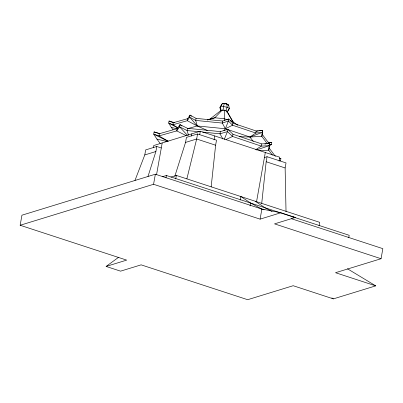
<?xml version="1.0" encoding="UTF-8"?>
<svg xmlns="http://www.w3.org/2000/svg" width="403" height="403" viewBox="0 0 403 403"><rect width="100%" height="100%" fill="white"/><g stroke="black" fill="none" stroke-linecap="round" stroke-linejoin="round"><path stroke-width="0.6" d="M224.627 109.979L224.219 118.709L224.647 120.447M227.408 111.651L225.811 110.8L223.186 110.271L223.418 106.493L224.37 103.606L225.494 103.299L228.597 104.987L229.393 108.447L227.045 112.316L229.393 108.447L227.131 107.248L223.418 106.493L220.426 106.629L219.912 107.571L220.708 111.032L221.071 110.362L220.426 106.629L222.26 103.702L225.494 103.299L228.597 104.987L228.234 105.657M211.152 186.937L215.615 145.211L216.512 140.173L197.556 133.972L186.438 137.388L185.541 142.42L174.781 176.393M261.708 203.48L266.171 161.749L267.068 156.717L286.024 162.918L285.128 167.955L286.029 211.721M272.408 155.155L268.725 150.213L269.647 143.453L261.668 143.906L232.959 134.249L227.841 129.398L220.36 131.605L187.496 128.325L179.98 124.623L177.134 128.683L176.741 130.899L158.968 135.917L153.704 134.144L154.097 131.927L160.011 133.645M267.34 143.765L261.814 136.35L262.65 130.365L256.137 130.99L232.884 123.172L228.788 118.976L222.683 121.031L196.06 118.376L190.02 115.112L187.667 118.663L187.304 120.704L172.907 124.764L168.691 123.066L169.053 121.031L174.831 122.769M347.457 268.771L375.737 285.863L333.382 298.875L293.172 285.717L247.644 299.701L141.121 264.847L120.568 271.159L106.125 266.433L126.673 260.121L20.15 225.267L21.943 215.197L155.357 174.217L264.192 209.832M134.945 180.519L144.773 154.943L145.669 149.906L156.787 146.491L161.301 147.972M153.331 147.775L153.729 145.538L200.316 131.227L279.758 157.22L279.062 161.135M147.966 176.559L155.89 151.528L156.787 146.491M177.134 128.683L159.361 133.7L158.968 135.917L168.122 141.146M20.15 225.267L153.563 184.287L155.357 174.217M156.591 174.428L162.197 142.934M187.667 118.663L173.27 122.729L172.907 124.764L178.272 127.988M165.971 177.859L166.394 175.486L349.189 235.302L348.766 237.669M175.713 178.982L176.343 175.431L319.68 222.33L319.05 225.881M187.496 128.325L187.098 130.542L188.523 135.292M191.45 136.068L191.848 133.831M196.06 118.376L195.697 120.416L197.238 125.953L207.328 130.486M197.556 133.972L196.659 139.005L186.856 178.892M199.722 134.582L200.316 131.227M214.064 139.871L214.764 135.952M220.36 131.605L219.967 133.821L222.909 138.99M222.683 121.031L222.32 123.071L225.373 128.758L249.951 137.02L261.814 136.35L262.65 130.365L259.542 130.789M228.788 118.976L228.42 121.016L225.373 128.758L223.851 130.698M227.841 129.398L227.448 131.61L224.249 139.423M232.884 123.172L232.521 125.212L225.373 128.758L197.238 125.953L187.874 128.592M232.959 134.249L232.561 136.466L225.987 139.524M240.158 200.069L240.793 196.518L250.57 203.031L261.879 209.071L280.906 212.749L295.349 217.474L274.534 223.867L381.057 258.721L382.85 248.656L291.288 218.693M256.137 130.99L255.774 133.03L249.951 137.02L239.442 136.677M250.041 205.993L250.57 203.031M261.668 143.906L261.27 146.118L255.663 149.75M256.53 201.827L265.315 152.495M268.257 143.73L268.438 142.712L262.177 134.31M268.04 142.148L271.768 142.602L271.405 144.637L269.189 145.821M153.563 184.287L260.086 219.141L261.879 209.071M279.692 158.399L280.906 158.56L280.513 160.772L279.355 160.721M225.811 110.8L227.131 107.248L226.995 104.14L224.37 103.606L222.26 103.702L219.912 107.571M222.592 109.722L214.839 117.777L207.454 119.968M207.404 119.898L209.767 119.207L221.363 110.13M106.125 266.433L118.537 257.331M256.459 149.961L269.254 145.669L269.647 143.453L267.829 143.68M144.773 154.943L155.89 151.528M185.541 142.42L196.659 139.005L215.615 145.211M162.197 176.776L166.394 175.486M170.943 177.088L176.343 175.431M264.418 157.528L267.068 156.717M260.086 219.141L280.906 212.749M381.057 258.721L335.528 272.71L375.737 285.863M223.695 103.833L225.494 103.299M209.767 119.207L214.839 117.777L224.219 118.709L227.73 119.893M256.439 131.217L258.303 130.96M264.801 144.057L266.01 143.906M269.552 144.798L271.405 144.637L269.184 144.712M221.071 110.362L223.186 110.271M258.998 150.566L268.725 150.213L269.254 145.669L261.27 146.118L232.561 136.466L227.448 131.61L219.967 133.821L202.603 132.088M268.438 142.712L271.768 142.602M279.747 158.505L280.906 158.56M199.505 131.781L187.098 130.542L179.587 126.839L179.98 124.623L181.99 126.018M292.281 216.879L295.349 217.474M168.066 141.282L153.704 134.144L156.913 139.065L167.24 141.624M177.758 127.947L168.691 123.066L171.245 127.318L177.234 128.945M266.171 161.749L285.128 167.955M230.068 120.678L232.41 121.464L237.941 125.268M154.097 131.927L159.361 133.7M169.053 121.031L173.27 122.729M186.262 135.67L176.741 130.899L179.587 126.839L187.41 135.297M272.015 211.499L265.013 207.757L255.235 201.243M331.78 297.908L333.382 298.875M191.541 116.2L190.02 115.112L189.657 117.152L187.304 120.704L197.238 125.953L189.657 117.152L195.697 120.416L222.32 123.071L228.42 121.016L232.521 125.212L255.774 133.03L262.288 132.406L249.951 137.02L253.26 141.458M269.118 148.002L275.38 156.399M233.146 122.452L226.516 110.709M171.245 127.318L173.089 129.786M156.913 139.065L160.228 143.508M227.211 111.722L233.382 122.305"/></g></svg>
